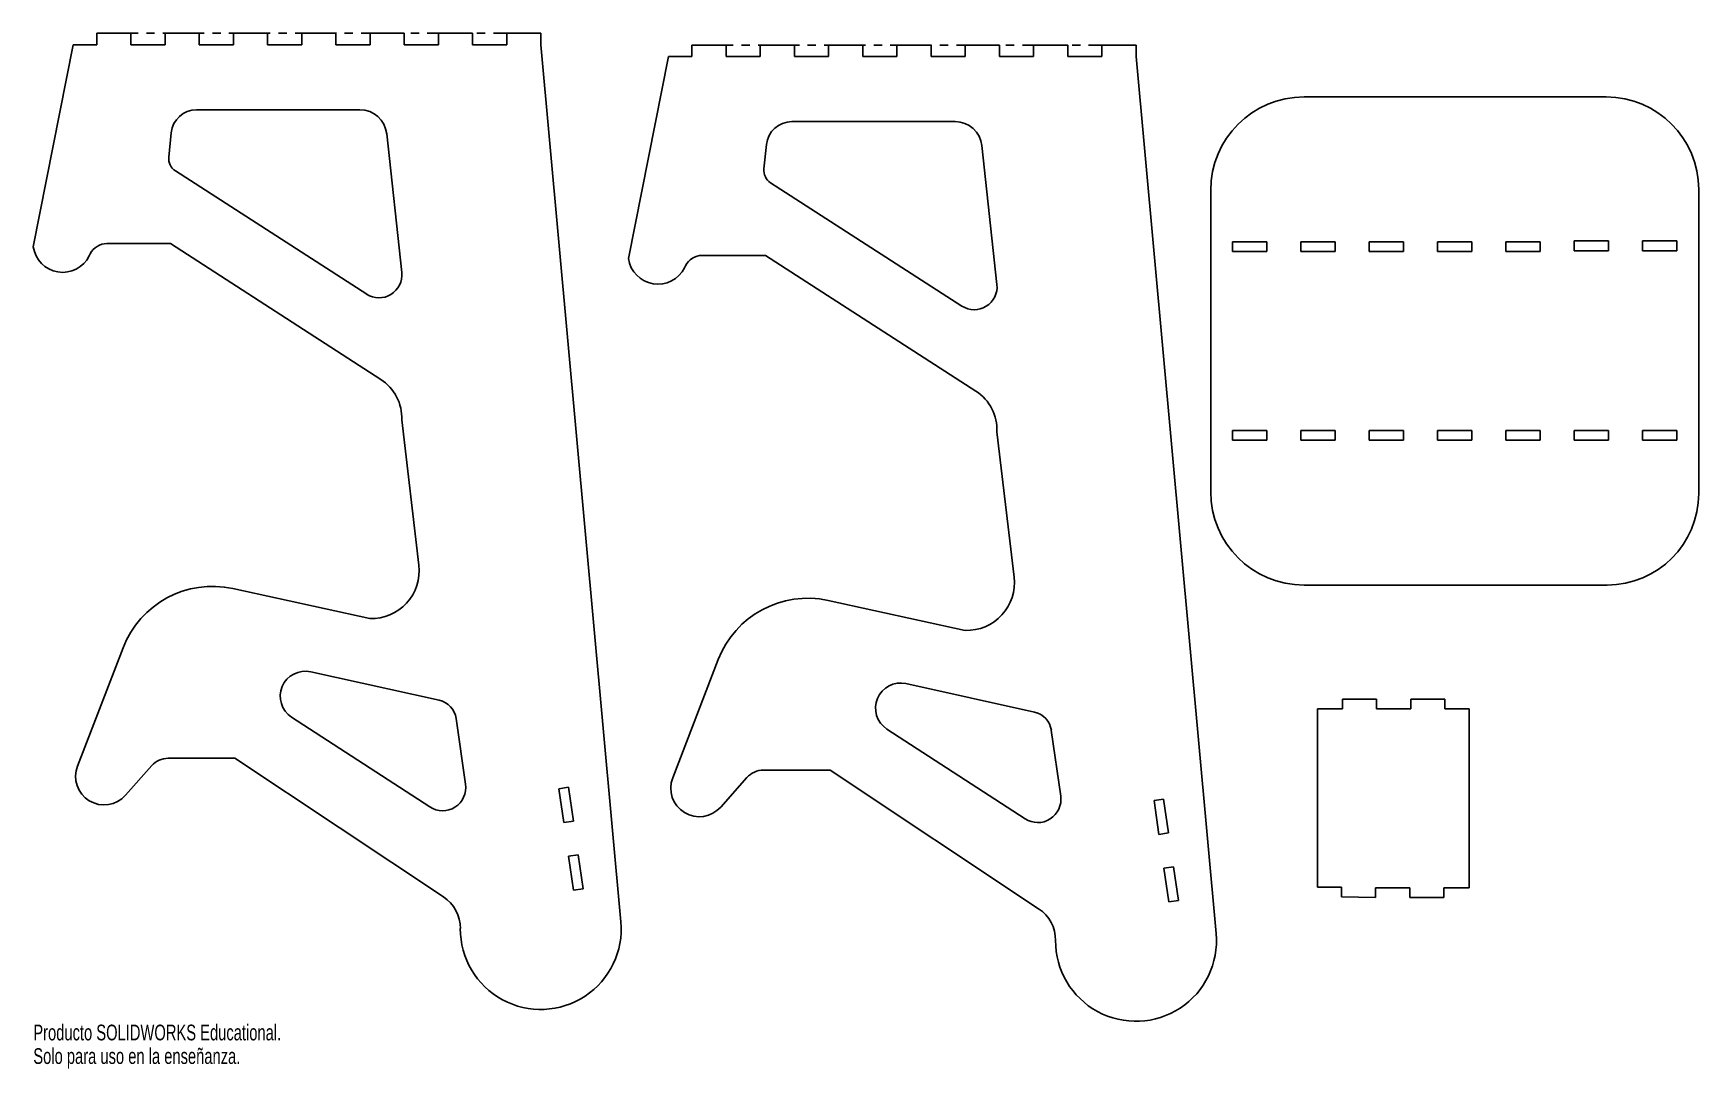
# Model space of a CAD drawing. Header units: millimetres. Extents: x -562 to -50, y -16 to 302.
import ezdxf

# ---------------------------------------------------------------- set-up
doc = ezdxf.new("R2010")
doc.units = ezdxf.units.MM
doc.linetypes.add('CENTERX2', pattern=[20.32, 12.7, -2.54, 2.54, -2.54])
doc.styles.add('SLDTEXTSTYLE0', font='TXT', dxfattribs={"width": 0.7})

msp = doc.modelspace()

# ---------------------------------------------------------------- linework, layer by layer
at = {"color": 7, "linetype": 'Continuous'}
for p, q in [((-531.79, 302.07), (-542.29, 302.07)), ((-542.29, 302.07), (-542.29, 298.57)), ((-531.79, 298.57), (-531.79, 302.07)), ((-510.79, 302.07), (-521.29, 302.07)), ((-521.29, 302.07), (-521.29, 298.57)), ((-510.79, 298.57), (-510.79, 302.07)), ((-489.79, 302.07), (-500.29, 302.07)), ((-500.29, 302.07), (-500.29, 298.57)), ((-489.79, 298.57), (-489.79, 302.07)), ((-468.79, 302.07), (-479.29, 302.07)), ((-479.29, 302.07), (-479.29, 298.57)), ((-468.79, 298.57), (-468.79, 302.07)), ((-447.79, 302.07), (-458.29, 302.07)), ((-458.29, 302.07), (-458.29, 298.57)), ((-447.79, 298.57), (-447.79, 302.07)), ((-426.79, 302.07), (-437.29, 302.07)), ((-437.29, 302.07), (-437.29, 298.57)), ((-426.79, 298.57), (-426.79, 302.07)), ((-405.79, 302.07), (-416.29, 302.07)), ((-416.29, 302.07), (-416.29, 298.57)), ((-405.79, 298.57), (-405.79, 302.07)), ((-549.52, 298.57), (-561.8, 236.47)), ((-542.29, 298.57), (-549.52, 298.57)), ((-521.29, 298.57), (-531.79, 298.57)), ((-500.29, 298.57), (-510.79, 298.57)), ((-479.29, 298.57), (-489.79, 298.57)), ((-458.29, 298.57), (-468.79, 298.57)), ((-437.29, 298.57), (-447.79, 298.57)), ((-416.29, 298.57), (-426.79, 298.57)), ((-405.79, 298.57), (-381.19, 29.04)), ((-348.83, 298.43), (-359.33, 298.43)), ((-359.33, 298.43), (-359.33, 294.93)), ((-348.83, 294.93), (-348.83, 298.43)), ((-327.83, 298.43), (-338.33, 298.43)), ((-338.33, 298.43), (-338.33, 294.93)), ((-327.83, 294.93), (-327.83, 298.43)), ((-306.83, 298.43), (-317.33, 298.43)), ((-317.33, 298.43), (-317.33, 294.93)), ((-306.83, 294.93), (-306.83, 298.43)), ((-285.83, 298.43), (-296.33, 298.43)), ((-296.33, 298.43), (-296.33, 294.93)), ((-285.83, 294.93), (-285.83, 298.43)), ((-264.83, 298.43), (-275.33, 298.43)), ((-275.33, 298.43), (-275.33, 294.93)), ((-264.83, 294.93), (-264.83, 298.43)), ((-243.83, 298.43), (-254.33, 298.43)), ((-254.33, 298.43), (-254.33, 294.93)), ((-243.83, 294.93), (-243.83, 298.43)), ((-222.83, 298.43), (-233.33, 298.43)), ((-233.33, 298.43), (-233.33, 294.93)), ((-222.83, 294.93), (-222.83, 298.43)), ((-366.56, 294.93), (-378.83, 232.83)), ((-359.33, 294.93), (-366.56, 294.93)), ((-338.33, 294.93), (-348.83, 294.93)), ((-317.33, 294.93), (-327.83, 294.93)), ((-296.33, 294.93), (-306.83, 294.93)), ((-275.33, 294.93), (-285.83, 294.93)), ((-254.33, 294.93), (-264.83, 294.93)), ((-233.33, 294.93), (-243.83, 294.93)), ((-222.83, 294.93), (-198.22, 25.39)), ((-78.28, 282.51), (-171.18, 282.51)), ((-461.39, 278.58), (-511.6, 278.58)), ((-519.41, 271.52), (-520.17, 264.04)), ((-278.43, 274.94), (-328.63, 274.94)), ((-448.56, 228.54), (-453.17, 271.2)), ((-336.44, 267.88), (-337.2, 260.4)), ((-265.6, 224.89), (-270.21, 267.56)), ((-459.32, 221.89), (-518.11, 259.78)), ((-276.36, 218.25), (-335.15, 256.13)), ((-199.88, 253.81), (-199.88, 161.19)), ((-49.88, 160.68), (-49.88, 254.11)), ((-539.18, 237.45), (-519.66, 237.45)), ((-519.66, 237.45), (-454.99, 195.72)), ((-182.63, 238.01), (-193.13, 238.01)), ((-193.13, 238.01), (-193.13, 235.01)), ((-182.63, 235.01), (-182.63, 238.01)), ((-161.63, 238.01), (-172.13, 238.01)), ((-172.13, 238.01), (-172.13, 235.01)), ((-161.63, 235.01), (-161.63, 238.01)), ((-140.63, 238.01), (-151.13, 238.01)), ((-151.13, 238.01), (-151.13, 235.01)), ((-140.63, 235.01), (-140.63, 238.01)), ((-119.63, 238.01), (-130.13, 238.01)), ((-130.13, 238.01), (-130.13, 235.01)), ((-119.63, 235.01), (-119.63, 238.01)), ((-98.63, 238.01), (-109.13, 238.01)), ((-109.13, 238.01), (-109.13, 235.01)), ((-98.63, 235.01), (-98.63, 238.01)), ((-77.63, 238.26), (-88.13, 238.26)), ((-88.13, 238.26), (-88.13, 235.26)), ((-77.63, 235.26), (-77.63, 238.26)), ((-56.63, 238.26), (-67.13, 238.26)), ((-67.13, 238.26), (-67.13, 235.26)), ((-56.63, 235.26), (-56.63, 238.26)), ((-544.59, 233.65), (-544.27, 234.3)), ((-361.63, 230.01), (-361.31, 230.66)), ((-356.21, 233.81), (-336.7, 233.81)), ((-336.7, 233.81), (-272.03, 192.07)), ((-193.13, 235.01), (-182.63, 235.01)), ((-172.13, 235.01), (-161.63, 235.01)), ((-151.13, 235.01), (-140.63, 235.01)), ((-130.13, 235.01), (-119.63, 235.01)), ((-109.13, 235.01), (-98.63, 235.01)), ((-88.13, 235.26), (-77.63, 235.26)), ((-67.13, 235.26), (-56.63, 235.26)), ((-448.55, 183.23), (-443.27, 138.59)), ((-265.58, 179.58), (-260.31, 134.95)), ((-182.63, 180.01), (-193.13, 180.01)), ((-193.13, 180.01), (-193.13, 177.01)), ((-182.63, 177.01), (-182.63, 180.01)), ((-161.63, 180.01), (-172.13, 180.01)), ((-172.13, 180.01), (-172.13, 177.01)), ((-161.63, 177.01), (-161.63, 180.01)), ((-140.63, 180.01), (-151.13, 180.01)), ((-151.13, 180.01), (-151.13, 177.01)), ((-140.63, 177.01), (-140.63, 180.01)), ((-119.63, 180.01), (-130.13, 180.01)), ((-130.13, 180.01), (-130.13, 177.01)), ((-119.63, 177.01), (-119.63, 180.01)), ((-98.63, 180.01), (-109.13, 180.01)), ((-109.13, 180.01), (-109.13, 177.01)), ((-98.63, 177.01), (-98.63, 180.01)), ((-88.13, 180.01), (-88.13, 177.01)), ((-77.63, 180.01), (-88.13, 180.01)), ((-77.63, 177.01), (-77.63, 180.01)), ((-56.63, 180.01), (-67.13, 180.01)), ((-67.13, 180.01), (-67.13, 177.01)), ((-56.63, 177.01), (-56.63, 180.01)), ((-193.13, 177.01), (-182.63, 177.01)), ((-172.13, 177.01), (-161.63, 177.01)), ((-151.13, 177.01), (-140.63, 177.01)), ((-130.13, 177.01), (-119.63, 177.01)), ((-109.13, 177.01), (-98.63, 177.01)), ((-88.13, 177.01), (-77.63, 177.01)), ((-67.13, 177.01), (-56.63, 177.01)), ((-458.33, 122.22), (-500.46, 131.41)), ((-171.2, 132.51), (-78.05, 132.51)), ((-275.36, 118.58), (-317.5, 127.77)), ((-534.22, 113.21), (-548.22, 76.86)), ((-351.26, 109.57), (-365.26, 73.22)), ((-436.99, 97.07), (-476.53, 105.84)), ((-254.03, 93.42), (-293.57, 102.2)), ((-159.4, 94.47), (-159.4, 97.47)), ((-159.4, 97.47), (-148.9, 97.47)), ((-148.9, 97.47), (-148.9, 94.47)), ((-138.4, 94.47), (-138.4, 97.47)), ((-138.4, 97.47), (-127.9, 97.47)), ((-127.9, 97.47), (-127.9, 94.47)), ((-167.05, 39.63), (-167.05, 94.47)), ((-167.05, 94.47), (-159.4, 94.47)), ((-148.9, 94.47), (-138.4, 94.47)), ((-127.9, 94.47), (-120.39, 94.47)), ((-120.39, 94.47), (-120.39, 39.47)), ((-439.91, 64.29), (-482.39, 91.88)), ((-431.84, 91.5), (-428.95, 71.29)), ((-256.95, 60.65), (-299.42, 88.24)), ((-248.87, 87.86), (-245.99, 67.65)), ((-525.4, 76.99), (-533.46, 67.89)), ((-499.85, 79.27), (-520.35, 79.27)), ((-435.73, 36.68), (-499.85, 79.27)), ((-342.44, 73.35), (-350.5, 64.25)), ((-316.89, 75.63), (-337.39, 75.63)), ((-252.77, 33.03), (-316.89, 75.63)), ((-400.27, 69.92), (-397.3, 70.35)), ((-398.76, 59.53), (-400.27, 69.92)), ((-397.3, 70.35), (-395.79, 59.96)), ((-217.31, 66.28), (-214.34, 66.71)), ((-214.34, 66.71), (-212.83, 56.32)), ((-215.8, 55.88), (-217.31, 66.28)), ((-395.79, 59.96), (-398.76, 59.53)), ((-212.83, 56.32), (-215.8, 55.88)), ((-394.29, 49.57), (-397.26, 49.14)), ((-397.26, 49.14), (-395.75, 38.74)), ((-392.78, 39.18), (-394.29, 49.57)), ((-211.33, 45.92), (-214.29, 45.49)), ((-214.29, 45.49), (-212.79, 35.1)), ((-209.82, 35.53), (-211.33, 45.92)), ((-395.75, 38.74), (-392.78, 39.18)), ((-159.67, 39.63), (-167.05, 39.63)), ((-159.71, 36.63), (-159.67, 39.63)), ((-149.22, 36.47), (-159.71, 36.63)), ((-138.72, 39.47), (-149.22, 39.47)), ((-149.22, 39.47), (-149.22, 36.47)), ((-138.72, 36.47), (-138.72, 39.47)), ((-128.22, 36.47), (-138.72, 36.47)), ((-120.39, 39.47), (-128.22, 39.47)), ((-128.22, 39.47), (-128.22, 36.47)), ((-212.79, 35.1), (-209.82, 35.53))]:
    msp.add_line(p, q, dxfattribs=at)
at = {"color": 7, "linetype": 'CENTERX2'}
for p, q in [((-542.29, 302.07), (-405.79, 302.07)), ((-359.33, 298.43), (-222.83, 298.43)), ((-193.13, 238.01), (-193.13, 235.01)), ((-182.63, 238.01), (-182.63, 235.01)), ((-172.13, 238.01), (-172.13, 235.01)), ((-151.13, 238.01), (-151.13, 235.01)), ((-130.13, 238.01), (-130.13, 235.01)), ((-109.13, 238.01), (-109.13, 235.01)), ((-98.63, 238.01), (-98.63, 235.01)), ((-88.13, 238.26), (-88.13, 235.26)), ((-67.13, 238.26), (-67.13, 235.26)), ((-56.63, 238.26), (-56.63, 235.26)), ((-182.63, 235.01), (-193.13, 235.01)), ((-161.63, 235.01), (-172.13, 235.01)), ((-140.63, 235.01), (-151.13, 235.01)), ((-119.63, 235.01), (-130.13, 235.01)), ((-98.63, 235.01), (-109.13, 235.01)), ((-182.63, 180.01), (-193.13, 180.01)), ((-193.13, 180.01), (-193.13, 177.01)), ((-182.63, 180.01), (-182.63, 177.01)), ((-161.63, 180.01), (-172.13, 180.01)), ((-172.13, 180.01), (-172.13, 177.01)), ((-140.63, 180.01), (-151.13, 180.01)), ((-151.13, 180.01), (-151.13, 177.01)), ((-119.63, 180.01), (-130.13, 180.01)), ((-130.13, 180.01), (-130.13, 177.01)), ((-98.63, 180.01), (-109.13, 180.01)), ((-109.13, 180.01), (-109.13, 177.01)), ((-98.63, 180.01), (-98.63, 177.01)), ((-400.27, 69.92), (-398.76, 59.53)), ((-400.27, 69.92), (-398.76, 59.53)), ((-397.3, 70.35), (-395.79, 59.96)), ((-214.34, 66.71), (-212.83, 56.32)), ((-217.31, 66.28), (-215.8, 55.88)), ((-217.31, 66.28), (-215.8, 55.88)), ((-397.26, 49.14), (-395.75, 38.74)), ((-397.26, 49.14), (-395.75, 38.74)), ((-394.29, 49.57), (-392.78, 39.18)), ((-214.29, 45.49), (-212.79, 35.1)), ((-214.29, 45.49), (-212.79, 35.1)), ((-211.33, 45.92), (-209.82, 35.53))]:
    msp.add_line(p, q, dxfattribs=at)
at = {"color": 7, "linetype": 'Continuous'}
for centre, radius, start, end in [((-171.18, 253.81), 28.7, 90, 180), ((-78.28, 254.11), 28.4, 0, 90), ((-511.6, 270.73), 7.85, 90, 174.2049), ((-461.39, 270.32), 8.26, 6.165, 90), ((-328.63, 267.09), 7.85, 90, 174.2049), ((-278.43, 266.67), 8.26, 6.165, 90), ((-515.66, 263.58), 4.53, 174.2049, 237.2035), ((-332.7, 259.94), 4.53, 174.2049, 237.2035), ((-552.76, 237.74), 9.13, 187.9464, 333.4319), ((-539.18, 231.75), 5.7, 90, 153.4319), ((-369.79, 234.09), 9.13, 187.9464, 333.4319), ((-356.21, 228.11), 5.7, 90, 153.4319), ((-455.53, 227.78), 7.01, 237.2035, 6.165), ((-272.57, 224.14), 7.01, 237.2035, 6.165), ((-462.65, 183.86), 14.11, 357.4382, 57.1661), ((-279.68, 180.21), 14.11, 357.4382, 57.1661), ((-171.2, 161.19), 28.68, 180, 270), ((-78.05, 160.68), 28.17, 270, 0), ((-457.83, 136.87), 14.66, 268.0492, 6.7371), ((-274.86, 133.23), 14.66, 268.0492, 6.7371), ((-506.73, 102.63), 29.46, 77.6993, 158.9442), ((-323.77, 98.99), 29.46, 77.6993, 158.9442), ((-478.2, 98.33), 7.69, 77.4867, 236.993), ((-295.23, 94.69), 7.69, 77.4867, 236.993), ((-438.44, 90.56), 6.67, 8.1301, 77.4867), ((-255.47, 86.92), 6.67, 8.1301, 77.4867), ((-540.03, 73.71), 8.77, 158.9442, 318.4773), ((-520.35, 72.52), 6.75, 90, 138.4773), ((-357.07, 70.07), 8.77, 158.9442, 318.4773), ((-337.39, 68.88), 6.75, 90, 138.4773), ((-436.02, 70.28), 7.14, 236.993, 8.1301), ((-253.06, 66.64), 7.14, 236.993, 8.1301), ((-442.16, 26.99), 11.63, 359.683, 56.4053), ((-259.2, 23.35), 11.63, 359.683, 56.4053), ((-405.81, 26.79), 24.73, 179.683, 5.2154), ((-222.85, 23.15), 24.73, 179.683, 5.2154)]:
    msp.add_arc(centre, radius, start, end, dxfattribs=at)

# ---------------------------------------------------------------- texts
at = {"color": 7, "linetype": 'Continuous', "char_height": 4.8336, "attachment_point": 1, "style": 'SLDTEXTSTYLE0'}
for s, insert in [('Producto SOLIDWORKS Educational.', (-561.8, -2.6)), ('Solo para uso en la enseñanza.', (-561.8, -9.85))]:
    msp.add_mtext(s, dxfattribs=dict(at, insert=insert))

doc.saveas('drawing.dxf')
